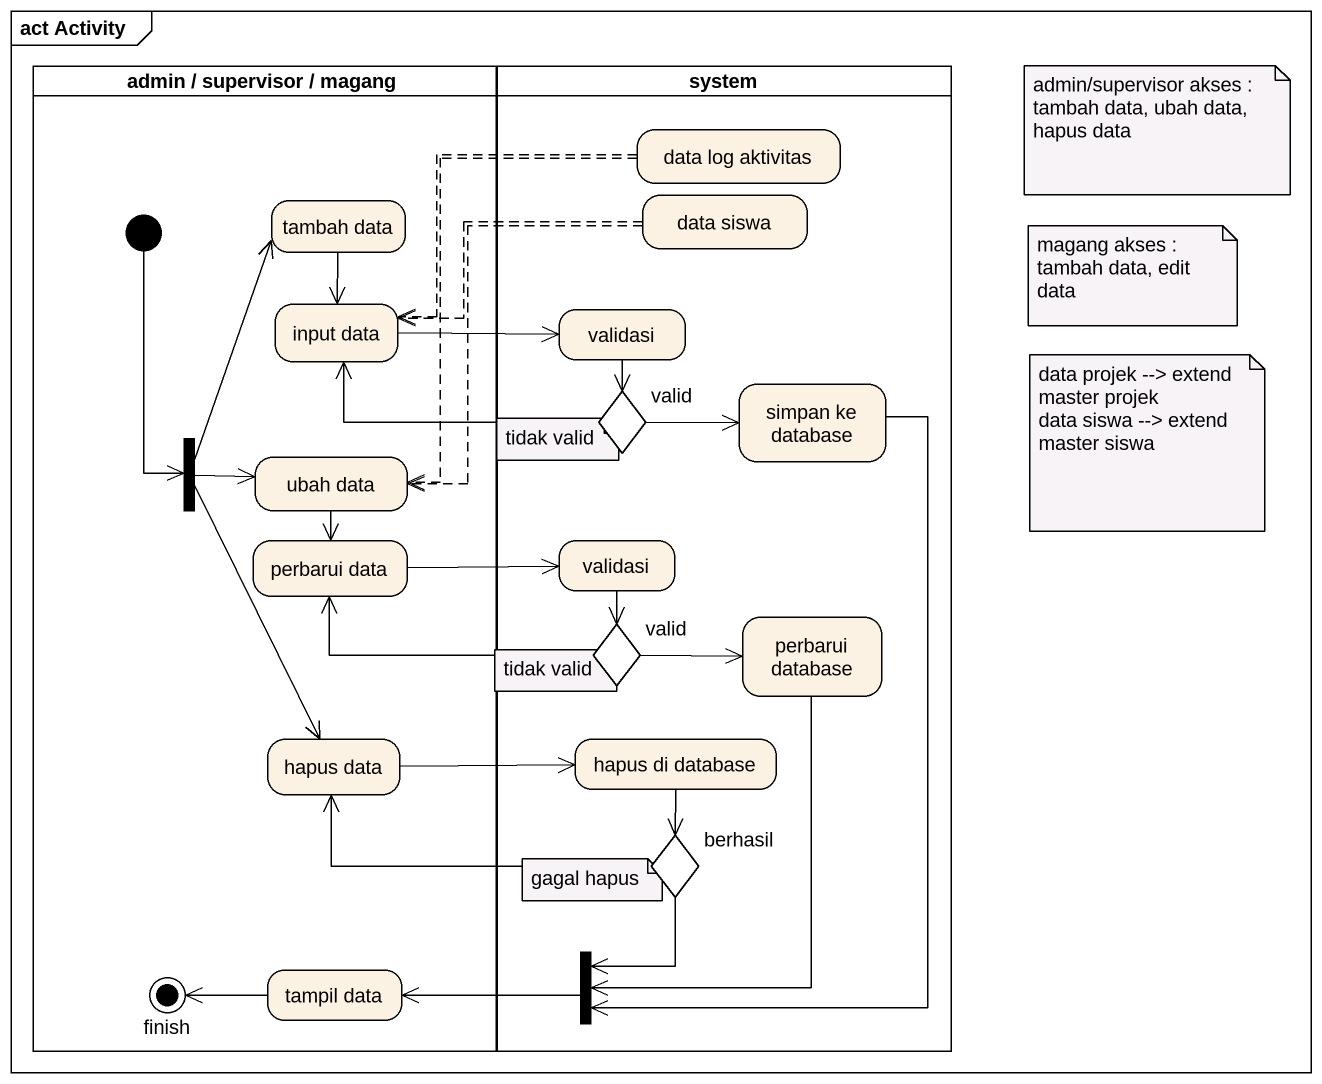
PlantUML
@startuml
mainframe act Activity
hide empty description
state "admin / supervisor / magang" as admin_supervisor_magang <<partition>> {
  state "tambah data" as tambah_data
  state "input data" as input_data
  state fork1 <<fork>>
  state "ubah data" as ubah_data
  state "perbarui data" as perbarui_data
  state "hapus data" as hapus_data
  state finish <<end>>
  state "tampil data" as tampil_data
  [*] --> fork1
}
state system <<partition>> {
  state "data log aktivitas" as data_log_aktivitas
  state "data siswa" as data_siswa
  state validasi
  state valid <<choice>>
  state "simpan ke database" as simpan_ke_database
  state "validasi" as validasi_2
  state "valid" as valid_2 <<choice>>
  state "perbarui database" as perbarui_database
  state "hapus di database" as hapus_di_database
  state berhasil <<choice>>
  state fork2 <<join>>
}
data_log_aktivitas -left[dashed]-> input_data
data_log_aktivitas -[dashed]-> ubah_data
tambah_data --> input_data
data_siswa -left[dashed]-> input_data
data_siswa -[dashed]-> ubah_data
input_data -right-> validasi
validasi --> valid
valid -left-> input_data
valid -right-> simpan_ke_database
simpan_ke_database --> fork2
fork1 -up-> tambah_data
fork1 -right-> ubah_data
fork1 --> hapus_data
ubah_data --> perbarui_data
perbarui_data -right-> validasi_2
validasi_2 --> valid_2
valid_2 -left-> perbarui_data
valid_2 -right-> perbarui_database
perbarui_database --> fork2
hapus_data -right-> hapus_di_database
hapus_di_database --> berhasil
berhasil -left-> hapus_data
berhasil --> fork2
tampil_data -left-> finish
fork2 -left-> tampil_data
note as N1
  admin/supervisor akses :
  tambah data, ubah data, hapus data
end note
note as N2
  magang akses :
  tambah data, edit data
end note
note as N3
  data projek --> extend master projek
  data siswa --> extend master siswa
end note
note as N4
  tidak valid
end note
note as N5
  tidak valid
end note
note as N6
  gagal hapus
end note
@enduml
